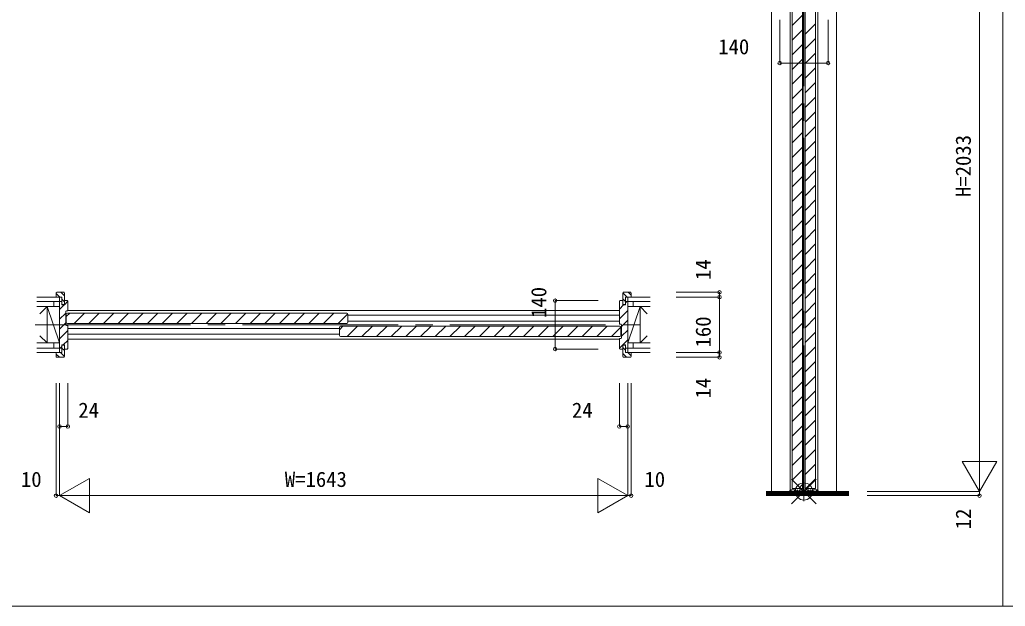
# Model space of a CAD drawing. Units: millimetres, scale not verified. Extents: x -14341 to 14341, y -10000 to 10000.
# Drawn here: x -11483 to -8633, y -10000 to -8304 of the extents above; entities that cross this region are included whole.
import ezdxf
from ezdxf.enums import TextEntityAlignment as Align

# ---------------------------------------------------------------- set-up
doc = ezdxf.new("R2010")
doc.units = ezdxf.units.MM
doc.header["$LTSCALE"] = 50
doc.linetypes.add('CHAIN2', pattern=[12, 9, -1, 1, -1])
for name, color, linetype, lineweight in [('0-0_0', 7, 'Continuous', 9), ('0-2_YKK_ZWAK', 7, 'Continuous', 9), ('0-3_YKK_11', 4, 'Continuous', 18), ('0-4_YKK_12', 4, 'Continuous', 18), ('0-5_YKK_13', 1, 'Continuous', 18), ('0-6_YKK_D', 2, 'Continuous', 18)]:
    doc.layers.add(name, color=color, linetype=linetype, lineweight=lineweight)
doc.styles.add('ＭＳ ゴシック', font='')
doc.styles.get('ＭＳ ゴシック').set_extended_font_data('MS Gothic')

msp = doc.modelspace()

# ---------------------------------------------------------------- linework, layer by layer
at = {"layer": '0-0_0'}
for p, q in [((-8640.51, -10000), (-8640.51, 9500)), ((-14340.51, -10000), (14340.51, -10000))]:
    msp.add_line(p, q, dxfattribs=at)
at = {"layer": '0-2_YKK_ZWAK', "linetype": 'CHAIN2'}
for p, q in [((-9215.63, -9695.66), (-9215.63, -7595.45)), ((-11438.97, -9186), (-9655.11, -9186))]:
    msp.add_line(p, q, dxfattribs=at)
at = {"layer": '0-2_YKK_ZWAK'}
for p, q in [((-11368.12, -9106), (-11433.49, -9106)), ((-11433.49, -9118.5), (-11368.12, -9118.5)), ((-11384.12, -9133.5), (-11384.12, -9118.5)), ((-11368.12, -9106), (-11368.12, -9266)), ((-9725.12, -9106), (-9725.12, -9266)), ((-9725.12, -9106), (-9659.75, -9106)), ((-9659.75, -9118.5), (-9725.12, -9118.5)), ((-9709.12, -9133.5), (-9709.12, -9118.5)), ((-11433.49, -9133.5), (-11368.12, -9133.5)), ((-11433.3, -9133.5), (-11368.12, -9133.5)), ((-11404.12, -9133.5), (-11424.89, -9154.27)), ((-11404.12, -9133.5), (-11368.12, -9238.5)), ((-11404.12, -9238.5), (-11404.12, -9133.5)), ((-9689.12, -9133.5), (-9725.12, -9238.5)), ((-9659.94, -9133.5), (-9725.12, -9133.5)), ((-9659.75, -9133.5), (-9725.12, -9133.5)), ((-9689.12, -9133.5), (-9668.35, -9154.27)), ((-9689.12, -9238.5), (-9689.12, -9133.5)), ((-11404.12, -9238.5), (-11424.89, -9217.73)), ((-9689.12, -9238.5), (-9668.35, -9217.73)), ((-11368.12, -9238.5), (-11433.49, -9238.5)), ((-11433.49, -9253.5), (-11368.12, -9253.5)), ((-11433.3, -9238.5), (-11368.12, -9238.5)), ((-11384.12, -9253.5), (-11384.12, -9238.5)), ((-9725.12, -9238.5), (-9659.75, -9238.5)), ((-9659.94, -9238.5), (-9725.12, -9238.5)), ((-9659.75, -9253.5), (-9725.12, -9253.5)), ((-9709.12, -9253.5), (-9709.12, -9238.5)), ((-11433.49, -9266), (-11368.12, -9266)), ((-9659.75, -9266), (-9725.12, -9266)), ((-9324.79, -9668), (-9215.62, -9668)), ((-9324.79, -9671), (-9085.62, -9671)), ((-9324.79, -9674), (-9085.62, -9674)), ((-9324.79, -9677), (-9085.62, -9677)), ((-9085.62, -9680), (-9324.79, -9680)), ((-9215.62, -9668), (-9085.62, -9668))]:
    msp.add_line(p, q, dxfattribs=at)
at = {"layer": '0-3_YKK_11'}
for p, q in [((-11378.12, -9095.12), (-11367.24, -9106)), ((-11356.12, -9092), (-11376.12, -9092)), ((-11364.27, -9092), (-11354.12, -9102.15)), ((-11361.62, -9111.62), (-11354.12, -9119.12)), ((-11354.12, -9127), (-11354.12, -9094)), ((-11354.12, -9127.77), (-11344.13, -9117.78)), ((-11344.12, -9145), (-11344.12, -9118)), ((-9749.12, -9118), (-9749.12, -9183)), ((-9739.12, -9127), (-9739.12, -9094)), ((-9739.12, -9110.65), (-9731.62, -9118.15)), ((-9739.1, -9093.7), (-9726.8, -9106)), ((-9737.12, -9092), (-9717.12, -9092)), ((-9731.42, -9122.63), (-9727.29, -9118.5)), ((-9723.83, -9092), (-9715.12, -9100.71)), ((-11368.12, -9141.77), (-11354.35, -9128)), ((-11350.12, -9186), (-11350.12, -9148)), ((-11348.12, -9146), (-11345.12, -9146)), ((-11344.12, -9144.5), (-9749.12, -9144.5)), ((-9749.12, -9140.33), (-9736.79, -9128)), ((-9749.12, -9168.61), (-9725.12, -9144.61)), ((-11368.12, -9170.05), (-11350.12, -9152.05)), ((-11348.62, -9162.23), (-11338.39, -9152)), ((-11348.62, -9178.7), (-11348.62, -9155.3)), ((-11345.32, -9152), (-10537.42, -9152)), ((-11325.97, -9182), (-11295.97, -9152)), ((-11283.54, -9182), (-11253.54, -9152)), ((-11241.11, -9182), (-11211.11, -9152)), ((-11198.69, -9182), (-11168.69, -9152)), ((-11156.26, -9182), (-11126.26, -9152)), ((-11113.84, -9182), (-11083.84, -9152)), ((-11071.41, -9182), (-11041.41, -9152)), ((-11028.98, -9182), (-10998.98, -9152)), ((-10986.56, -9182), (-10956.56, -9152)), ((-10944.13, -9182), (-10914.13, -9152)), ((-10901.7, -9182), (-10871.7, -9152)), ((-10859.28, -9182), (-10829.28, -9152)), ((-10816.85, -9182), (-10786.85, -9152)), ((-10774.42, -9182), (-10744.42, -9152)), ((-10732, -9182), (-10702, -9152)), ((-10689.57, -9182), (-10659.57, -9152)), ((-10647.15, -9182), (-10617.15, -9152)), ((-10604.72, -9182), (-10574.72, -9152)), ((-10562.29, -9182), (-10534.36, -9154.07)), ((-10534.12, -9155.3), (-10534.12, -9178.7)), ((-10534.12, -9158.5), (-9749.12, -9158.5)), ((-9749.12, -9175.5), (-10534.12, -9175.5)), ((-9743.12, -9190.9), (-9725.12, -9172.9)), ((-11368.12, -9198.34), (-11350.12, -9180.34)), ((-11368.12, -9226.62), (-11344.12, -9202.62)), ((-11345.12, -9188), (-11348.12, -9188)), ((-11345.32, -9182), (-10537.42, -9182)), ((-11344.12, -9254), (-11344.12, -9189)), ((-10558.62, -9196.5), (-11344.12, -9196.5)), ((-10558.62, -9200.23), (-10548.39, -9190)), ((-10558.62, -9216.7), (-10558.62, -9193.3)), ((-10555.32, -9190), (-9747.92, -9190)), ((-10535.97, -9220), (-10505.97, -9190)), ((-10493.54, -9220), (-10463.54, -9190)), ((-10451.11, -9220), (-10421.11, -9190)), ((-10408.69, -9220), (-10378.69, -9190)), ((-10366.26, -9220), (-10336.26, -9190)), ((-10323.84, -9220), (-10293.84, -9190)), ((-10281.41, -9220), (-10251.41, -9190)), ((-10238.98, -9220), (-10208.98, -9190)), ((-10196.56, -9220), (-10166.56, -9190)), ((-10154.13, -9220), (-10124.13, -9190)), ((-10111.7, -9220), (-10081.7, -9190)), ((-10069.28, -9220), (-10039.28, -9190)), ((-10026.85, -9220), (-9996.85, -9190)), ((-9984.42, -9220), (-9954.42, -9190)), ((-9942, -9220), (-9912, -9190)), ((-9899.57, -9220), (-9869.57, -9190)), ((-9857.15, -9220), (-9827.15, -9190)), ((-9814.72, -9220), (-9784.72, -9190)), ((-9772.29, -9220), (-9744.73, -9192.44)), ((-9748.12, -9184), (-9745.12, -9184)), ((-9744.62, -9193.3), (-9744.62, -9216.7)), ((-9743.12, -9186), (-9743.12, -9224)), ((-9743.12, -9219.18), (-9725.12, -9201.18)), ((-11357.21, -9244), (-11344.12, -9230.91)), ((-11344.12, -9213.5), (-10558.62, -9213.5)), ((-9749.12, -9227.5), (-11344.12, -9227.5)), ((-10555.32, -9220), (-9747.92, -9220)), ((-9749.12, -9227), (-9749.12, -9254)), ((-9749.12, -9253.47), (-9725.12, -9229.47)), ((-9745.12, -9226), (-9748.12, -9226)), ((-11366.71, -9253.5), (-11361.82, -9248.61)), ((-11361.62, -9253.04), (-11354.12, -9260.54)), ((-11354.12, -9245), (-11354.12, -9278)), ((-9739.12, -9245), (-9739.12, -9278)), ((-9739.12, -9252.07), (-9731.62, -9259.57)), ((-11378.12, -9270.48), (-11368.6, -9280)), ((-11356.12, -9280), (-11376.12, -9280)), ((-11365.63, -9266), (-11354.12, -9277.51)), ((-9739.12, -9269.04), (-9728.16, -9280)), ((-9737.12, -9280), (-9717.12, -9280)), ((-9725.19, -9266), (-9715.12, -9276.07))]:
    msp.add_line(p, q, dxfattribs=at)
for points in [[(-11378.12, -9094), (-11378.12, -9106), (-11361.62, -9106), (-11361.62, -9127), (-11354.12, -9127)], [(-11346.12, -9116), (-11354.12, -9116), (-11354.12, -9123), (-11354.12, -9128), (-11361.82, -9128), (-11361.82, -9119.5), (-11362.82, -9118.5), (-11368.12, -9118.5)], [(-11368.12, -9118.5), (-11368.12, -9253.5), (-11362.82, -9253.5), (-11361.82, -9252.5), (-11361.82, -9244), (-11354.12, -9244), (-11354.12, -9249), (-11354.12, -9256), (-11346.12, -9256)], [(-9725.12, -9253.5), (-9725.12, -9118.5), (-9730.42, -9118.5), (-9731.42, -9119.5), (-9731.42, -9128), (-9739.12, -9128), (-9739.12, -9123), (-9739.12, -9116), (-9747.12, -9116)], [(-9715.12, -9094), (-9715.12, -9106), (-9731.62, -9106), (-9731.62, -9127), (-9739.12, -9127)], [(-11378.12, -9278), (-11378.12, -9266), (-11361.62, -9266), (-11361.62, -9245), (-11354.12, -9245)], [(-9747.12, -9256), (-9739.12, -9256), (-9739.12, -9249), (-9739.12, -9244), (-9731.42, -9244), (-9731.42, -9252.5), (-9730.42, -9253.5), (-9725.12, -9253.5)], [(-9715.12, -9278), (-9715.12, -9266), (-9731.62, -9266), (-9731.62, -9245), (-9739.12, -9245)]]:
    msp.add_lwpolyline(points, dxfattribs=at)
for centre, radius, start, end in [((-11376.12, -9094), 2, 90.00001, 179.99999), ((-11356.12, -9094), 2, 0.00001, 89.99999), ((-11346.12, -9118), 2, 0.00001, 89.99999), ((-9747.12, -9118), 2, 90.00001, 179.99999), ((-9737.12, -9094), 2, 90.00001, 179.99999), ((-9717.12, -9094), 2, 0.00001, 89.99999), ((-11348.12, -9148), 2, 90.00001, 179.99999), ((-11345.12, -9145), 1, 270.00001, 359.99999), ((-11345.32, -9155.3), 3.3, 90, 180), ((-10537.42, -9155.3), 3.3, 0, 90), ((-11348.12, -9186), 2, 180.00001, 269.99999), ((-11345.32, -9178.7), 3.3, 180, 270), ((-11345.12, -9189), 1, 0.00001, 89.99999), ((-10555.32, -9193.3), 3.3, 90, 180), ((-10537.42, -9178.7), 3.3, 270, 0), ((-9748.12, -9183), 1, 180.00001, 269.99999), ((-9747.92, -9193.3), 3.3, 0, 90), ((-9745.12, -9186), 2, 0.00001, 89.99999), ((-10555.32, -9216.7), 3.3, 180, 270), ((-9748.12, -9227), 1, 90.00001, 179.99999), ((-9747.92, -9216.7), 3.3, 270, 0), ((-9745.12, -9224), 2, 270.00001, 359.99999), ((-11346.12, -9254), 2, 270.00001, 359.99999), ((-9747.12, -9254), 2, 180.00001, 269.99999), ((-11376.12, -9278), 2, 180.00001, 269.99999), ((-11356.12, -9278), 2, 270.00001, 359.99999), ((-9737.12, -9278), 2, 180.00001, 269.99999), ((-9717.12, -9278), 2, 270.00001, 359.99999)]:
    msp.add_arc(centre, radius, start, end, dxfattribs=at)
at = {"layer": '0-4_YKK_12'}
for p, q in [((-9255.63, -9666.27), (-9255.63, -7674.38)), ((-9249.63, -9659), (-9249.63, -7684.01)), ((-9219.63, -9659), (-9219.63, -7684.01)), ((-9217.63, -9665), (-9217.63, -7674.38)), ((-9211.63, -9659), (-9211.63, -7684.01)), ((-9181.63, -9659), (-9181.63, -7684.01)), ((-9175.63, -9666.27), (-9175.63, -7674.38)), ((-9249.63, -8320.36), (-9219.63, -8290.36)), ((-9211.63, -8345.81), (-9181.63, -8315.81)), ((-9249.63, -8362.78), (-9219.63, -8332.78)), ((-9249.63, -8405.21), (-9219.63, -8375.21)), ((-9211.63, -8388.24), (-9181.63, -8358.24)), ((-9211.63, -8430.66), (-9181.63, -8400.66)), ((-9249.63, -8447.63), (-9219.63, -8417.63)), ((-9249.63, -8490.06), (-9219.63, -8460.06)), ((-9211.63, -8473.09), (-9181.63, -8443.09)), ((-9211.63, -8515.52), (-9181.63, -8485.52)), ((-9249.63, -8532.49), (-9219.63, -8502.49)), ((-9249.63, -8574.91), (-9219.63, -8544.91)), ((-9211.63, -8557.94), (-9181.63, -8527.94)), ((-9211.63, -8600.37), (-9181.63, -8570.37)), ((-9249.63, -8617.34), (-9219.63, -8587.34)), ((-9249.63, -8659.77), (-9219.63, -8629.77)), ((-9211.63, -8642.8), (-9181.63, -8612.8)), ((-9211.63, -8685.22), (-9181.63, -8655.22)), ((-9249.63, -8702.19), (-9219.63, -8672.19)), ((-9249.63, -8744.62), (-9219.63, -8714.62)), ((-9211.63, -8727.65), (-9181.63, -8697.65)), ((-9211.63, -8770.08), (-9181.63, -8740.08)), ((-9249.63, -8787.05), (-9219.63, -8757.05)), ((-9249.63, -8829.47), (-9219.63, -8799.47)), ((-9211.63, -8812.5), (-9181.63, -8782.5)), ((-9211.63, -8854.93), (-9181.63, -8824.93)), ((-9249.63, -8871.9), (-9219.63, -8841.9)), ((-9249.63, -8914.33), (-9219.63, -8884.33)), ((-9211.63, -8897.35), (-9181.63, -8867.35)), ((-9211.63, -8939.78), (-9181.63, -8909.78)), ((-9249.63, -8956.75), (-9219.63, -8926.75)), ((-9249.63, -8999.18), (-9219.63, -8969.18)), ((-9211.63, -8982.21), (-9181.63, -8952.21)), ((-9211.63, -9024.63), (-9181.63, -8994.63)), ((-9249.63, -9041.6), (-9219.63, -9011.6)), ((-9249.63, -9084.03), (-9219.63, -9054.03)), ((-9211.63, -9067.06), (-9181.63, -9037.06)), ((-9211.63, -9109.49), (-9181.63, -9079.49)), ((-9249.63, -9126.46), (-9219.63, -9096.46)), ((-9249.63, -9168.88), (-9219.63, -9138.88)), ((-9211.63, -9151.91), (-9181.63, -9121.91)), ((-9211.63, -9194.34), (-9181.63, -9164.34)), ((-9249.63, -9211.31), (-9219.63, -9181.31)), ((-9249.63, -9253.74), (-9219.63, -9223.74)), ((-9211.63, -9236.77), (-9181.63, -9206.77)), ((-9211.63, -9279.19), (-9181.63, -9249.19)), ((-9249.63, -9296.16), (-9219.63, -9266.16)), ((-9249.63, -9338.59), (-9219.63, -9308.59)), ((-9211.63, -9321.62), (-9181.63, -9291.62)), ((-9211.63, -9364.05), (-9181.63, -9334.05)), ((-9249.63, -9381.02), (-9219.63, -9351.02)), ((-9211.63, -9406.47), (-9181.63, -9376.47)), ((-9249.63, -9423.44), (-9219.63, -9393.44)), ((-9211.63, -9448.9), (-9181.63, -9418.9)), ((-9249.63, -9465.87), (-9219.63, -9435.87)), ((-9211.63, -9491.32), (-9181.63, -9461.32)), ((-9249.63, -9508.29), (-9219.63, -9478.29)), ((-9211.63, -9533.75), (-9181.63, -9503.75)), ((-9249.63, -9550.72), (-9219.63, -9520.72)), ((-9211.63, -9576.18), (-9181.63, -9546.18)), ((-9249.63, -9593.15), (-9219.63, -9563.15)), ((-9211.63, -9618.6), (-9181.63, -9588.6)), ((-9249.63, -9635.57), (-9219.63, -9605.57)), ((-9209.6, -9659), (-9181.63, -9631.03)), ((-9249.63, -9659), (-9219.63, -9659)), ((-9230.63, -9659), (-9219.63, -9648)), ((-9211.63, -9659), (-9181.63, -9659)), ((-9257.12, -9667.33), (-9257.12, -9667.9)), ((-9254.41, -9663.79), (-9256.54, -9665.91)), ((-9242.62, -9663.2), (-9252.99, -9663.2)), ((-9252.12, -9663.2), (-9252.12, -9666.5)), ((-9226.42, -9663.2), (-9204.82, -9663.2)), ((-9221.12, -9666.5), (-9221.12, -9663.2)), ((-9210.12, -9666.5), (-9210.12, -9663.2)), ((-9190.22, -9665.66), (-9188.62, -9665.66)), ((-9188.62, -9663.16), (-9178.25, -9663.16)), ((-9188.62, -9665.66), (-9188.62, -9663.16)), ((-9179.12, -9663.16), (-9179.12, -9666.47)), ((-9176.84, -9663.75), (-9174.71, -9665.88)), ((-9174.12, -9667.29), (-9174.12, -9667.86))]:
    msp.add_line(p, q, dxfattribs=at)
for points in [[(-9304.63, -7625), (-9309.63, -7625), (-9309.63, -9668)], [(-9126.63, -7625), (-9121.63, -7625), (-9121.63, -9668)], [(-9177.33, -9668), (-9253.92, -9668), (-9253.92, -9664.63), (-9252.58, -9664.14)], [(-9242.62, -9663.2), (-9242.62, -9665.7), (-9241.02, -9665.7)], [(-9242.52, -9663), (-9240.52, -9663), (-9240.52, -9666.8), (-9236.32, -9666.8), (-9236.32, -9665.2)], [(-9232.92, -9665.2), (-9232.92, -9666.8), (-9228.72, -9666.8), (-9228.72, -9663), (-9226.72, -9663)], [(-9226.34, -9666.4), (-9227.1, -9664.3), (-9226.97, -9663.94), (-9226.72, -9663.5), (-9226.42, -9663.2)], [(-9204.82, -9663.2), (-9204.52, -9663.5), (-9204.27, -9663.94), (-9204.14, -9664.3), (-9204.9, -9666.4)], [(-9204.53, -9663), (-9202.53, -9663), (-9202.53, -9666.8), (-9198.33, -9666.8), (-9198.33, -9665.2)], [(-9194.93, -9665.2), (-9194.93, -9666.8), (-9190.73, -9666.8), (-9190.73, -9663), (-9188.73, -9663)], [(-9178.67, -9664.11), (-9177.33, -9664.59), (-9177.33, -9668)]]:
    msp.add_lwpolyline(points, dxfattribs=at)
for centre, radius, start, end in [((-9255.12, -9667.33), 2, 135.00001, 180), ((-9252.99, -9665.2), 2, 90, 134.99999), ((-9234.62, -9665.2), 1.7, 359.99999, 180.00001), ((-9196.63, -9665.2), 1.7, 359.99999, 180.00001), ((-9178.25, -9665.16), 2, 45.00001, 90), ((-9176.12, -9667.29), 2, 360, 44.99999)]:
    msp.add_arc(centre, radius, start, end, dxfattribs=at)
at = {"layer": '0-5_YKK_13'}
for p, q in [((-9250.98, -9703.36), (-9180.27, -9632.64)), ((-9250.98, -9632.64), (-9180.27, -9703.36))]:
    msp.add_line(p, q, dxfattribs=at)
msp.add_circle((-9215.63, -9668), 25, dxfattribs=at)
at = {"layer": '0-6_YKK_D'}
for p, q in [((-8707.74, -7635), (-8707.74, -9668)), ((-9285.63, -8428.89), (-9285.63, -8303.89)), ((-9145.63, -8428.89), (-9145.63, -8303.89)), ((-9285.63, -8428.89), (-9145.63, -8428.89)), ((-9935.12, -9116), (-9810.12, -9116)), ((-9935.12, -9116), (-9935.12, -9256)), ((-9584.75, -9092), (-9459.75, -9092)), ((-9584.75, -9106), (-9459.75, -9106)), ((-9459.75, -9106), (-9459.75, -9092)), ((-9459.75, -9106), (-9459.75, -9266)), ((-9935.12, -9256), (-9810.12, -9256)), ((-9584.75, -9266), (-9459.75, -9266)), ((-9584.75, -9280), (-9459.75, -9280)), ((-9459.75, -9266), (-9459.75, -9280)), ((-11378.12, -9355), (-11378.12, -9680)), ((-11368.12, -9355), (-11368.12, -9680)), ((-11344.12, -9355), (-11344.12, -9480)), ((-9725.12, -9355), (-9725.12, -9680)), ((-9715.12, -9355), (-9715.12, -9680)), ((-11368.12, -9480), (-11344.12, -9480)), ((-8757.74, -9581.4), (-8657.74, -9581.4)), ((-8757.74, -9581.4), (-8707.74, -9668)), ((-8707.74, -9668), (-8657.74, -9581.4)), ((-11368.12, -9680), (-11281.52, -9630)), ((-11281.52, -9630), (-11281.52, -9730)), ((-9811.72, -9630), (-9811.72, -9730)), ((-9811.72, -9630), (-9725.12, -9680)), ((-11368.12, -9680), (-11378.12, -9680)), ((-11368.12, -9680), (-11281.52, -9730)), ((-11368.12, -9680), (-9725.12, -9680)), ((-9811.72, -9730), (-9725.12, -9680)), ((-9725.12, -9680), (-9715.12, -9680)), ((-9032.74, -9668), (-8707.74, -9668)), ((-9032.74, -9680), (-8707.74, -9680)), ((-8707.74, -9668), (-8707.74, -9680))]:
    msp.add_line(p, q, dxfattribs=at)
msp.add_lwpolyline([(-9749.12, -9355), (-9749.12, -9480), (-9725.12, -9480)], dxfattribs=at)
for centre in [(-9285.63, -8428.89), (-9145.63, -8428.89), (-9459.75, -9092), (-9935.12, -9116), (-9459.75, -9106), (-9935.12, -9256), (-9459.75, -9266), (-9459.75, -9280), (-11368.12, -9480), (-11344.12, -9480), (-9749.12, -9480), (-9725.12, -9480), (-11378.12, -9680), (-9715.12, -9680), (-8707.74, -9680)]:
    msp.add_circle(centre, 5, dxfattribs=at)

# ---------------------------------------------------------------- texts
at = {"layer": '0-6_YKK_D', "style": 'ＭＳ ゴシック'}
for s, p in [('140', (-9463.34, -8416.89)), ('24', (-11313.88, -9468)), ('24', (-9886.41, -9468)), ('10', (-11479.84, -9668)), ('W=1643', (-10716.62, -9668)), ('10', (-9676.7, -9668))]:
    msp.add_text(s, height=43.99, dxfattribs=at).set_placement(p, align=Align.BOTTOM_LEFT)
for s, p in [('H=2033', (-8719.74, -8816.5)), ('14', (-9471.75, -9056.6)), ('140', (-9947.12, -9166.16)), ('160', (-9471.75, -9251.53)), ('14', (-9471.75, -9399)), ('12', (-8719.56, -9777.3))]:
    msp.add_text(s, height=43.99, rotation=90, dxfattribs=at).set_placement(p, align=Align.BOTTOM_LEFT)

doc.saveas('drawing.dxf')
